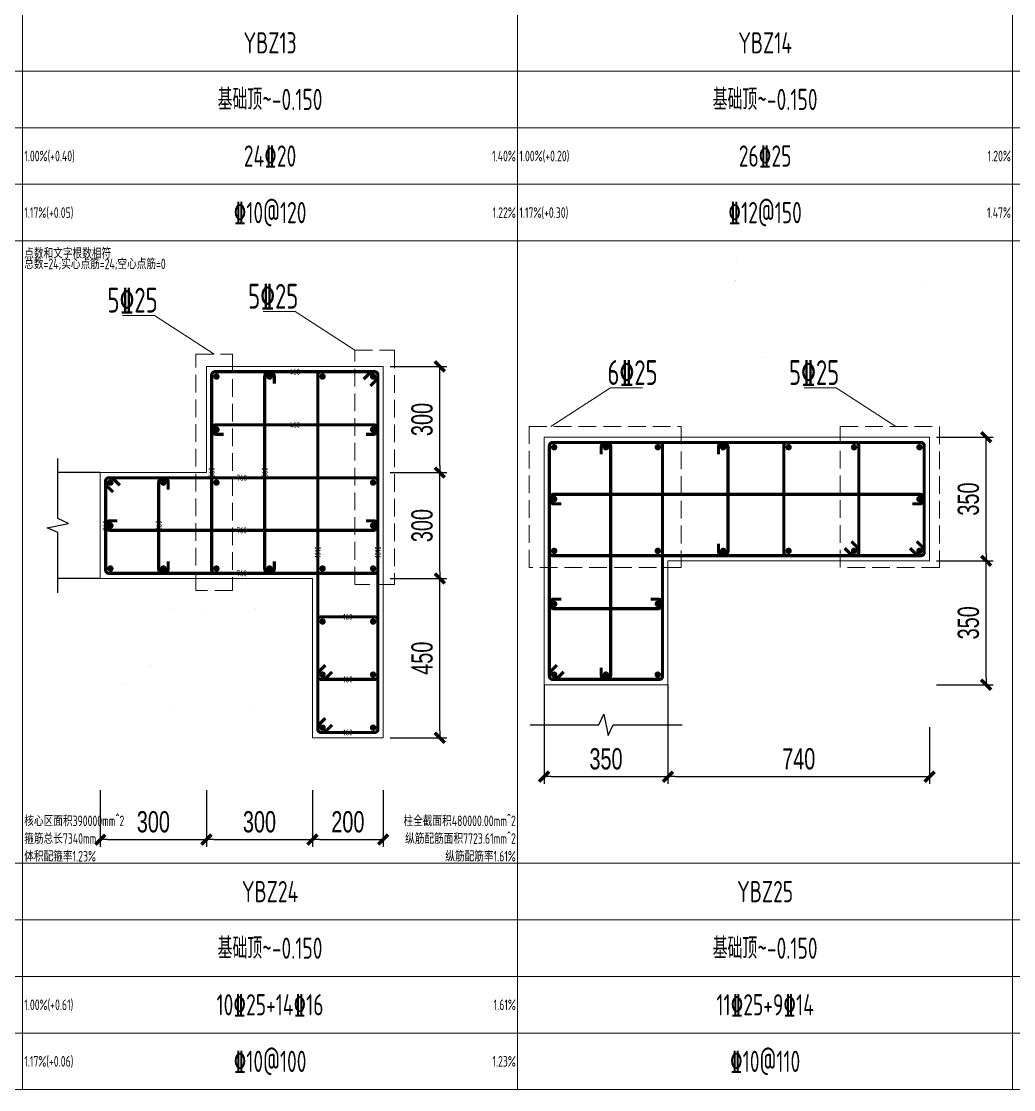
# Model space of a CAD drawing. Extents: x -129922 to 1190196, y -520662 to 139923.
# Drawn here: x 409931 to 423961, y -67297 to -52193 of the extents above; entities that cross this region are included whole.
import ezdxf
from ezdxf.enums import TextEntityAlignment as Align

# ---------------------------------------------------------------- set-up
doc = ezdxf.new("R2010")
doc.units = 0
doc.header["$LTSCALE"] = 1000
doc.header["$MEASUREMENT"] = 0
doc.linetypes.add('DASH', pattern=[0.35, 0.25, -0.1])
for name, color, linetype, lineweight in [('S-墙柱-编号', 4, 'Continuous', 20), ('S-大样-REIN', 1, 'Continuous', 20), ('S-大样-实线', 2, 'Continuous', 20), ('S-板-楼板负筋', 1, 'Continuous', 20), ('S-通用-TAB', 7, 'Continuous', 20)]:
    doc.layers.add(name, color=color, linetype=linetype, lineweight=lineweight)
for name, color, linetype in [('S-大样-实线-pdx', 7, 'Continuous'), ('z-计算配筋', 7, 'Continuous'), ('z-详图标注', 3, 'Continuous')]:
    doc.layers.add(name, color=color, linetype=linetype)
doc.layers.add('箍筋长度', color=3, linetype='Continuous', plot=False)
doc.layers.add('配箍校核', color=34, linetype='Continuous', plot=False)
doc.styles.add('BW_Dim', font='Bweng.shx', dxfattribs={"width": 0.7, "bigfont": 'hztxt.shx'})
doc.styles.add('BW_Rein', font='tssdeng.shx', dxfattribs={"width": 0.7, "bigfont": 'hztxt.shx'})
doc.styles.add('TSSD_Rein', font='tssdeng.shx', dxfattribs={"width": 0.7, "bigfont": 'hztxt.shx'})
doc.dimstyles.new('Cyz_20_100', dxfattribs={"dimtxt": 300, "dimasz": 100, "dimexe": 100, "dimexo": 100, "dimgap": 100, "dimtad": 1, "dimdec": 0, "dimlfac": 0.2, "dimzin": 0, "dimdsep": 46, "dimtxsty": 'BW_Dim', "dimblk": '_bwk', "dimcen": 0, "dimclrt": 7, "dimadec": 0, "dimazin": 0, "dimtfac": 1, "dimtdec": 0, "dimtix": 1, "dimtmove": 2, "dimatfit": 0, "dimfxl": 0, "dimtolj": 1, "dimtzin": 0, "dimarcsym": 0})

# ---------------------------------------------------------------- blocks, each defined once
blk = doc.blocks.new('_bwk')
blk.add_line((-1, 0), (0, 0))
at = {"const_width": 0.5}
blk.add_lwpolyline([(-0.7, -0.7), (0.7, 0.7)], dxfattribs=at)
blk = doc.blocks.new('*D813')
at = {"layer": 'Defpoints', "color": 0, "transparency": 16777216}
for p in [(415047, -60072), (415847, -60072), (415047, -62322)]:
    blk.add_point(p, dxfattribs=at)
at = {"layer": 'z-详图标注', "color": 0, "lineweight": -2, "transparency": 16777216}
for p, q in [((415147, -60072), (415947, -60072)), ((415847, -62222), (415847, -60172)), ((415147, -62322), (415947, -62322))]:
    blk.add_line(p, q, dxfattribs=at)
at = {"layer": 'z-详图标注', "color": 0, "lineweight": -2, "transparency": 16777216, "xscale": 100, "yscale": 100, "zscale": 100}
for p, rotation in [((415847, -60072), 90), ((415847, -62322), 270)]:
    blk.add_blockref('_bwk', p, dxfattribs=dict(at, rotation=rotation))
at = {"layer": 'z-详图标注', "color": 7, "transparency": 16777216, "insert": (415597, -61197), "char_height": 300, "attachment_point": 5, "rotation": 90, "style": 'BW_Dim'}
blk.add_mtext('\\A1;450', dxfattribs=at)
blk = doc.blocks.new('*D814')
at = {"layer": 'Defpoints', "color": 0, "transparency": 16777216}
for p in [(415047, -58572), (415847, -58572), (415047, -60072)]:
    blk.add_point(p, dxfattribs=at)
at = {"layer": 'z-详图标注', "color": 0, "lineweight": -2, "transparency": 16777216}
for p, q in [((415147, -58572), (415947, -58572)), ((415847, -59972), (415847, -58672)), ((415147, -60072), (415947, -60072))]:
    blk.add_line(p, q, dxfattribs=at)
at = {"layer": 'z-详图标注', "color": 0, "lineweight": -2, "transparency": 16777216, "xscale": 100, "yscale": 100, "zscale": 100}
for p, rotation in [((415847, -58572), 90), ((415847, -60072), 270)]:
    blk.add_blockref('_bwk', p, dxfattribs=dict(at, rotation=rotation))
at = {"layer": 'z-详图标注', "color": 7, "transparency": 16777216, "insert": (415597, -59322), "char_height": 300, "attachment_point": 5, "rotation": 90, "style": 'BW_Dim'}
blk.add_mtext('\\A1;300', dxfattribs=at)
blk = doc.blocks.new('*D815')
at = {"layer": 'Defpoints', "color": 0, "transparency": 16777216}
for p in [(415047, -57072), (415847, -57072), (415047, -58572)]:
    blk.add_point(p, dxfattribs=at)
at = {"layer": 'z-详图标注', "color": 0, "lineweight": -2, "transparency": 16777216}
for p, q in [((415147, -57072), (415947, -57072)), ((415847, -58472), (415847, -57172)), ((415147, -58572), (415947, -58572))]:
    blk.add_line(p, q, dxfattribs=at)
at = {"layer": 'z-详图标注', "color": 0, "lineweight": -2, "transparency": 16777216, "xscale": 100, "yscale": 100, "zscale": 100}
for p, rotation in [((415847, -57072), 90), ((415847, -58572), 270)]:
    blk.add_blockref('_bwk', p, dxfattribs=dict(at, rotation=rotation))
at = {"layer": 'z-详图标注', "color": 7, "transparency": 16777216, "insert": (415597, -57822), "char_height": 300, "attachment_point": 5, "rotation": 90, "style": 'BW_Dim'}
blk.add_mtext('\\A1;300', dxfattribs=at)
blk = doc.blocks.new('*D816')
at = {"layer": 'Defpoints', "color": 0, "transparency": 16777216}
for p in [(411047, -62962), (412547, -62962), (412547, -63762)]:
    blk.add_point(p, dxfattribs=at)
at = {"layer": 'z-详图标注', "color": 0, "lineweight": -2, "transparency": 16777216}
for p, q in [((411047, -63062), (411047, -63862)), ((412547, -63062), (412547, -63862)), ((411147, -63762), (412447, -63762))]:
    blk.add_line(p, q, dxfattribs=at)
at = {"layer": 'z-详图标注', "color": 0, "lineweight": -2, "transparency": 16777216, "xscale": 100, "yscale": 100, "zscale": 100, "rotation": 180}
blk.add_blockref('_bwk', (411047, -63762), dxfattribs=at)
at = {"layer": 'z-详图标注', "color": 0, "lineweight": -2, "transparency": 16777216, "xscale": 100, "yscale": 100, "zscale": 100}
blk.add_blockref('_bwk', (412547, -63762), dxfattribs=at)
at = {"layer": 'z-详图标注', "color": 7, "transparency": 16777216, "insert": (411797, -63512), "char_height": 300, "attachment_point": 5, "style": 'BW_Dim'}
blk.add_mtext('\\A1;300', dxfattribs=at)
blk = doc.blocks.new('*D817')
at = {"layer": 'Defpoints', "color": 0, "transparency": 16777216}
for p in [(412547, -62962), (414047, -62962), (414047, -63762)]:
    blk.add_point(p, dxfattribs=at)
at = {"layer": 'z-详图标注', "color": 0, "lineweight": -2, "transparency": 16777216}
for p, q in [((412547, -63062), (412547, -63862)), ((414047, -63062), (414047, -63862)), ((412647, -63762), (413947, -63762))]:
    blk.add_line(p, q, dxfattribs=at)
at = {"layer": 'z-详图标注', "color": 0, "lineweight": -2, "transparency": 16777216, "xscale": 100, "yscale": 100, "zscale": 100, "rotation": 180}
blk.add_blockref('_bwk', (412547, -63762), dxfattribs=at)
at = {"layer": 'z-详图标注', "color": 0, "lineweight": -2, "transparency": 16777216, "xscale": 100, "yscale": 100, "zscale": 100}
blk.add_blockref('_bwk', (414047, -63762), dxfattribs=at)
at = {"layer": 'z-详图标注', "color": 7, "transparency": 16777216, "insert": (413297, -63512), "char_height": 300, "attachment_point": 5, "style": 'BW_Dim'}
blk.add_mtext('\\A1;300', dxfattribs=at)
blk = doc.blocks.new('*D818')
at = {"layer": 'Defpoints', "color": 0, "transparency": 16777216}
for p in [(414047, -62962), (415047, -62962), (415047, -63762)]:
    blk.add_point(p, dxfattribs=at)
at = {"layer": 'z-详图标注', "color": 0, "lineweight": -2, "transparency": 16777216}
for p, q in [((414047, -63062), (414047, -63862)), ((415047, -63062), (415047, -63862)), ((414147, -63762), (414947, -63762))]:
    blk.add_line(p, q, dxfattribs=at)
at = {"layer": 'z-详图标注', "color": 0, "lineweight": -2, "transparency": 16777216, "xscale": 100, "yscale": 100, "zscale": 100, "rotation": 180}
blk.add_blockref('_bwk', (414047, -63762), dxfattribs=at)
at = {"layer": 'z-详图标注', "color": 0, "lineweight": -2, "transparency": 16777216, "xscale": 100, "yscale": 100, "zscale": 100}
blk.add_blockref('_bwk', (415047, -63762), dxfattribs=at)
at = {"layer": 'z-详图标注', "color": 7, "transparency": 16777216, "insert": (414547, -63512), "char_height": 300, "attachment_point": 5, "style": 'BW_Dim'}
blk.add_mtext('\\A1;200', dxfattribs=at)
blk = doc.blocks.new('*D819')
at = {"layer": 'Defpoints', "color": 0, "transparency": 16777216}
for p in [(422772, -59822), (423572, -59822), (422772, -61572)]:
    blk.add_point(p, dxfattribs=at)
at = {"layer": 'z-详图标注', "color": 0, "lineweight": -2, "transparency": 16777216}
for p, q in [((422872, -59822), (423672, -59822)), ((423572, -61472), (423572, -59922)), ((422872, -61572), (423672, -61572))]:
    blk.add_line(p, q, dxfattribs=at)
at = {"layer": 'z-详图标注', "color": 0, "lineweight": -2, "transparency": 16777216, "xscale": 100, "yscale": 100, "zscale": 100}
for p, rotation in [((423572, -59822), 90), ((423572, -61572), 270)]:
    blk.add_blockref('_bwk', p, dxfattribs=dict(at, rotation=rotation))
at = {"layer": 'z-详图标注', "color": 7, "transparency": 16777216, "insert": (423322, -60697), "char_height": 300, "attachment_point": 5, "rotation": 90, "style": 'BW_Dim'}
blk.add_mtext('\\A1;350', dxfattribs=at)
blk = doc.blocks.new('*D820')
at = {"layer": 'Defpoints', "color": 0, "transparency": 16777216}
for p in [(422772, -58072), (423572, -58072), (422772, -59822)]:
    blk.add_point(p, dxfattribs=at)
at = {"layer": 'z-详图标注', "color": 0, "lineweight": -2, "transparency": 16777216}
for p, q in [((422872, -58072), (423672, -58072)), ((423572, -59722), (423572, -58172)), ((422872, -59822), (423672, -59822))]:
    blk.add_line(p, q, dxfattribs=at)
at = {"layer": 'z-详图标注', "color": 0, "lineweight": -2, "transparency": 16777216, "xscale": 100, "yscale": 100, "zscale": 100}
for p, rotation in [((423572, -58072), 90), ((423572, -59822), 270)]:
    blk.add_blockref('_bwk', p, dxfattribs=dict(at, rotation=rotation))
at = {"layer": 'z-详图标注', "color": 7, "transparency": 16777216, "insert": (423322, -58947), "char_height": 300, "attachment_point": 5, "rotation": 90, "style": 'BW_Dim'}
blk.add_mtext('\\A1;350', dxfattribs=at)
blk = doc.blocks.new('*D821')
at = {"layer": 'Defpoints', "color": 0, "transparency": 16777216}
for p in [(417322, -62072), (419072, -62072), (419072, -62872)]:
    blk.add_point(p, dxfattribs=at)
at = {"layer": 'z-详图标注', "color": 0, "lineweight": -2, "transparency": 16777216}
for p, q in [((417322, -62172), (417322, -62972)), ((419072, -62172), (419072, -62972)), ((417422, -62872), (418972, -62872))]:
    blk.add_line(p, q, dxfattribs=at)
at = {"layer": 'z-详图标注', "color": 0, "lineweight": -2, "transparency": 16777216, "xscale": 100, "yscale": 100, "zscale": 100, "rotation": 180}
blk.add_blockref('_bwk', (417322, -62872), dxfattribs=at)
at = {"layer": 'z-详图标注', "color": 0, "lineweight": -2, "transparency": 16777216, "xscale": 100, "yscale": 100, "zscale": 100}
blk.add_blockref('_bwk', (419072, -62872), dxfattribs=at)
at = {"layer": 'z-详图标注', "color": 7, "transparency": 16777216, "insert": (418197, -62622), "char_height": 300, "attachment_point": 5, "style": 'BW_Dim'}
blk.add_mtext('\\A1;350', dxfattribs=at)
blk = doc.blocks.new('*D822')
at = {"layer": 'Defpoints', "color": 0, "transparency": 16777216}
for p in [(419072, -62072), (422772, -62072), (422772, -62872)]:
    blk.add_point(p, dxfattribs=at)
at = {"layer": 'z-详图标注', "color": 0, "lineweight": -2, "transparency": 16777216}
for p, q in [((419072, -62172), (419072, -62972)), ((422772, -62172), (422772, -62972)), ((419172, -62872), (422672, -62872))]:
    blk.add_line(p, q, dxfattribs=at)
at = {"layer": 'z-详图标注', "color": 0, "lineweight": -2, "transparency": 16777216, "xscale": 100, "yscale": 100, "zscale": 100, "rotation": 180}
blk.add_blockref('_bwk', (419072, -62872), dxfattribs=at)
at = {"layer": 'z-详图标注', "color": 0, "lineweight": -2, "transparency": 16777216, "xscale": 100, "yscale": 100, "zscale": 100}
blk.add_blockref('_bwk', (422772, -62872), dxfattribs=at)
at = {"layer": 'z-详图标注', "color": 7, "transparency": 16777216, "insert": (420922, -62622), "char_height": 300, "attachment_point": 5, "style": 'BW_Dim'}
blk.add_mtext('\\A1;740', dxfattribs=at)

msp = doc.modelspace()

# ---------------------------------------------------------------- linework, layer by layer
at = {"layer": 'S-墙柱-编号'}
for points in [[(414644.8, -56844.2), (413802.8, -56296.7), (413349.3, -56296.7)], [(412655.6, -56899.7), (411813.6, -56352.2), (411360.1, -56352.2)], [(417419.1, -57923.2), (418261.1, -57375.7), (418714.6, -57375.7)], [(422292.8, -57923.2), (421450.8, -57375.7), (420997.3, -57375.7)]]:
    msp.add_lwpolyline(points, dxfattribs=at)
at = {"layer": 'S-墙柱-编号', "linetype": 'DASH'}
for points in [[(412396.8, -56899.7), (412914.3, -56899.7), (412914.3, -60238.7), (412396.8, -60238.7)], [(414644.8, -56844.2), (415208.8, -56844.2), (415208.8, -60154.2), (414644.8, -60154.2)], [(417110.3, -57923.2), (419260.3, -57923.2), (419260.3, -59914.2), (417110.3, -59914.2)], [(421510.3, -57923.2), (422910.3, -57923.2), (422910.3, -59914.2), (421510.3, -59914.2)]]:
    msp.add_lwpolyline(points, close=True, dxfattribs=at)
at = {"layer": 'S-大样-REIN', "const_width": 45}
for points in [[(412666.7, -57214.4, 1), (412711.7, -57214.4, 1)], [(413416.7, -57214.4, 1), (413461.7, -57214.4, 1)], [(414166.7, -57214.4, 1), (414211.7, -57214.4, 1)], [(414881.7, -57214.4, 1), (414926.7, -57214.4, 1)], [(412666.7, -57964.4, 1), (412711.7, -57964.4, 1)], [(414881.7, -57964.4, 1), (414926.7, -57964.4, 1)], [(417441.7, -58214.4, 1), (417486.7, -58214.4, 1)], [(418174.2, -58214.4, 1), (418219.2, -58214.4, 1)], [(418906.7, -58214.4, 1), (418951.7, -58214.4, 1)], [(419831.7, -58214.4, 1), (419876.7, -58214.4, 1)], [(420756.7, -58214.4, 1), (420801.7, -58214.4, 1)], [(421681.7, -58214.4, 1), (421726.7, -58214.4, 1)], [(422606.7, -58214.4, 1), (422651.7, -58214.4, 1)], [(411166.7, -58714.4, 1), (411211.7, -58714.4, 1)], [(411916.7, -58714.4, 1), (411961.7, -58714.4, 1)], [(412666.7, -58714.4, 1), (412711.7, -58714.4, 1)], [(414881.7, -58714.4, 1), (414926.7, -58714.4, 1)], [(417441.7, -58946.9, 1), (417486.7, -58946.9, 1)], [(422606.7, -58946.9, 1), (422651.7, -58946.9, 1)], [(411166.7, -59321.9, 1), (411211.7, -59321.9, 1)], [(414881.7, -59321.9, 1), (414926.7, -59321.9, 1)], [(417441.7, -59679.4, 1), (417486.7, -59679.4, 1)], [(418906.7, -59679.4, 1), (418951.7, -59679.4, 1)], [(419831.7, -59679.4, 1), (419876.7, -59679.4, 1)], [(420756.7, -59679.4, 1), (420801.7, -59679.4, 1)], [(421681.7, -59679.4, 1), (421726.7, -59679.4, 1)], [(422606.7, -59679.4, 1), (422651.7, -59679.4, 1)], [(411166.7, -59929.4, 1), (411211.7, -59929.4, 1)], [(411916.7, -59929.4, 1), (411961.7, -59929.4, 1)], [(412666.7, -59929.4, 1), (412711.7, -59929.4, 1)], [(413416.7, -59929.4, 1), (413461.7, -59929.4, 1)], [(414166.7, -59929.4, 1), (414211.7, -59929.4, 1)], [(414881.7, -59929.4, 1), (414926.7, -59929.4, 1)], [(417441.7, -60429.4, 1), (417486.7, -60429.4, 1)], [(418906.7, -60429.4, 1), (418951.7, -60429.4, 1)], [(414166.7, -60679.4, 1), (414211.7, -60679.4, 1)], [(414881.7, -60679.4, 1), (414926.7, -60679.4, 1)], [(414166.7, -61429.4, 1), (414211.7, -61429.4, 1)], [(414881.7, -61429.4, 1), (414926.7, -61429.4, 1)], [(417441.7, -61429.4, 1), (417486.7, -61429.4, 1)], [(418174.2, -61429.4, 1), (418219.2, -61429.4, 1)], [(418906.7, -61429.4, 1), (418951.7, -61429.4, 1)], [(414166.7, -62179.4, 1), (414211.7, -62179.4, 1)], [(414881.7, -62179.4, 1), (414926.7, -62179.4, 1)]]:
    msp.add_lwpolyline(points, format="xyb", close=True, dxfattribs=at)
at = {"layer": 'S-大样-实线'}
for points in [[(414046.7, -60071.9), (414046.7, -62321.9), (415046.7, -62321.9), (415046.7, -57071.9), (412546.7, -57071.9), (412546.7, -58571.9), (411046.7, -58571.9), (411046.7, -60071.9)], [(419071.7, -59821.9), (422771.7, -59821.9), (422771.7, -58071.9), (417321.7, -58071.9), (417321.7, -61571.9), (419071.7, -61571.9)]]:
    msp.add_lwpolyline(points, close=True, dxfattribs=at)
at = {"layer": 'S-大样-实线-pdx'}
for points in [[(410446.7, -60271.9), (410446.7, -59421.9), (410296.7, -59351.9), (410596.7, -59291.9), (410446.7, -59221.9), (410446.7, -58371.9)], [(411046.7, -58571.9), (410446.7, -58571.9)], [(411046.7, -60071.9), (410446.7, -60071.9)], [(417321.7, -61571.9), (417321.7, -62171.9)], [(419071.7, -61571.9), (419071.7, -62171.9)], [(417122.6, -62137.9), (418097.1, -62137.9), (418167.1, -61987.9), (418227.1, -62287.9), (418297.1, -62137.9), (419271.7, -62137.9)]]:
    msp.add_lwpolyline(points, dxfattribs=at)
at = {"layer": 'S-板-楼板负筋'}
for points, const_width in [([(420450.4, -55493.2), (420450.4, -55443.2, -1), (420517.9, -55443.2), (420517.9, -56925.7, -1), (420450.4, -56925.7), (420450.4, -56875.7)], 0.1), ([(421279.2, -55493.2), (421279.2, -55443.2, -1), (421346.7, -55443.2), (421346.7, -56175.7, -1), (421279.2, -56175.7), (421279.2, -56125.7)], 0.1), ([(422171, -56156.5), (422216.9, -56202.4, 0.1989124), (422233.9, -56209.4), (422247.7, -56209.4, 0.4142136), (422271.7, -56185.4), (422271.7, -55433.4, 0.4142136), (422247.7, -55409.4), (421765.7, -55409.4, 0.4142136), (421741.7, -55433.4), (421741.7, -56185.4, 0.4142136), (421765.7, -56209.4), (422247.7, -56209.4, 0.4142136), (422271.7, -56185.4), (422271.7, -56171.7, 0.1989124), (422264.7, -56154.7), (422218.7, -56108.7)], 0.1), ([(420128.7, -57037.7), (420082.7, -57083.7, -0.1989124), (420065.7, -57090.7), (420051.9, -57090.7, -0.4142136), (420027.9, -57066.7), (420027.9, -55564.7, -0.4142136), (420051.9, -55540.7), (420803.9, -55540.7, -0.4142136), (420827.9, -55564.7), (420827.9, -57066.7, -0.4142136), (420803.9, -57090.7), (420051.9, -57090.7, -0.4142136), (420027.9, -57066.7), (420027.9, -57052.9, -0.1989124), (420035, -57035.9), (420080.9, -56990)], 0.1), ([(422681.2, -56183.7), (422727.2, -56229.7, -0.1989124), (422734.2, -56246.7), (422734.2, -56260.4, -0.4142136), (422710.2, -56284.4), (420108.2, -56284.4, -0.4142136), (420084.2, -56260.4), (420084.2, -55508.4, -0.4142136), (420108.2, -55484.4), (422710.2, -55484.4, -0.4142136), (422734.2, -55508.4), (422734.2, -56260.4, -0.4142136), (422710.2, -56284.4), (422696.4, -56284.4, -0.1989124), (422679.4, -56277.4), (422633.5, -56231.5)], 0.1), ([(420092.9, -55918.2), (420042.9, -55918.2, -1), (420042.9, -55850.7), (422625.4, -55850.7, -1), (422625.4, -55918.2), (422575.4, -55918.2)], 0.1), ([(420875.4, -56591.9), (420925.4, -56591.9, -1), (420925.4, -56659.4), (420192.9, -56659.4, -1), (420192.9, -56591.9), (420242.9, -56591.9)], 0.1), ([(414770.2, -57252.9), (414862.2, -57161, -0.1989124), (414896.1, -57146.9), (414923.7, -57146.9, -0.4142136), (414971.7, -57194.9), (414971.7, -59948.9, -0.4142136), (414923.7, -59996.9), (412669.7, -59996.9, -0.4142136), (412621.7, -59948.9), (412621.7, -57194.9, -0.4142136), (412669.7, -57146.9), (414923.7, -57146.9, -0.4142136), (414971.7, -57194.9), (414971.7, -57222.5, -0.1989124), (414957.6, -57256.5), (414865.7, -57348.4)], 45), ([(413506.7, -59829.4), (413506.7, -59929.4, -1), (413371.7, -59929.4), (413371.7, -57214.4, -1), (413506.7, -57214.4), (413506.7, -57314.4)], 45), ([(414323.1, -62141), (414231.2, -62232.9, -0.1989124), (414197.3, -62246.9), (414169.7, -62246.9, -0.4142136), (414121.7, -62198.9), (414121.7, -57194.9, -0.4142136), (414169.7, -57146.9), (414923.7, -57146.9, -0.4142136), (414971.7, -57194.9), (414971.7, -62198.9, -0.4142136), (414923.7, -62246.9), (414169.7, -62246.9, -0.4142136), (414121.7, -62198.9), (414121.7, -62171.4, -0.1989124), (414135.7, -62137.4), (414227.7, -62045.5)], 45), ([(412789.2, -58031.9), (412689.2, -58031.9, -1), (412689.2, -57896.9), (414904.2, -57896.9, -1), (414904.2, -58031.9), (414804.2, -58031.9)], 45), ([(417598.1, -61391), (417506.2, -61482.9, -0.1989124), (417472.3, -61496.9), (417444.7, -61496.9, -0.4142136), (417396.7, -61448.9), (417396.7, -58194.9, -0.4142136), (417444.7, -58146.9), (418948.7, -58146.9, -0.4142136), (418996.7, -58194.9), (418996.7, -61448.9, -0.4142136), (418948.7, -61496.9), (417444.7, -61496.9, -0.4142136), (417396.7, -61448.9), (417396.7, -61421.4, -0.1989124), (417410.7, -61387.4), (417502.7, -61295.5)], 45), ([(422590.7, -59545.5), (422682.6, -59637.4, -0.1989124), (422696.7, -59671.4), (422696.7, -59698.9, -0.4142136), (422648.7, -59746.9), (417444.7, -59746.9, -0.4142136), (417396.7, -59698.9), (417396.7, -58194.9, -0.4142136), (417444.7, -58146.9), (422648.7, -58146.9, -0.4142136), (422696.7, -58194.9), (422696.7, -59698.9, -0.4142136), (422648.7, -59746.9), (422621.1, -59746.9, -0.1989124), (422587.2, -59732.9), (422495.2, -59641)], 45), ([(418129.2, -58314.4), (418129.2, -58214.4, -1), (418264.2, -58214.4), (418264.2, -61429.4, -1), (418129.2, -61429.4), (418129.2, -61329.4)], 45), ([(419786.7, -58314.4), (419786.7, -58214.4, -1), (419921.7, -58214.4), (419921.7, -59679.4, -1), (419786.7, -59679.4), (419786.7, -59579.4)], 45), ([(421570.2, -59641), (421662.2, -59732.9, 0.1989124), (421696.1, -59746.9), (421723.7, -59746.9, 0.4142136), (421771.7, -59698.9), (421771.7, -58194.9, 0.4142136), (421723.7, -58146.9), (420759.7, -58146.9, 0.4142136), (420711.7, -58194.9), (420711.7, -59698.9, 0.4142136), (420759.7, -59746.9), (421723.7, -59746.9, 0.4142136), (421771.7, -59698.9), (421771.7, -59671.4, 0.1989124), (421757.6, -59637.4), (421665.7, -59545.5)], 45), ([(411227.7, -58848.4), (411135.7, -58756.5, -0.1989124), (411121.7, -58722.5), (411121.7, -58694.9, -0.4142136), (411169.7, -58646.9), (414923.7, -58646.9, -0.4142136), (414971.7, -58694.9), (414971.7, -59948.9, -0.4142136), (414923.7, -59996.9), (411169.7, -59996.9, -0.4142136), (411121.7, -59948.9), (411121.7, -58694.9, -0.4142136), (411169.7, -58646.9), (411197.3, -58646.9, -0.1989124), (411231.2, -58661), (411323.1, -58752.9)], 45), ([(412006.7, -59829.4), (412006.7, -59929.4, -1), (411871.7, -59929.4), (411871.7, -58714.4, -1), (412006.7, -58714.4), (412006.7, -58814.4)], 45), ([(417564.2, -59014.4), (417464.2, -59014.4, -1), (417464.2, -58879.4), (422629.2, -58879.4, -1), (422629.2, -59014.4), (422529.2, -59014.4)], 45), ([(414804.2, -59254.4), (414904.2, -59254.4, -1), (414904.2, -59389.4), (411189.2, -59389.4, -1), (411189.2, -59254.4), (411289.2, -59254.4)], 45), ([(418829.2, -60361.9), (418929.2, -60361.9, -1), (418929.2, -60496.9), (417464.2, -60496.9, -1), (417464.2, -60361.9), (417564.2, -60361.9)], 45), ([(413152.9, -60536.4), (413198.9, -60490.5, -0.1989124), (413215.8, -60483.4), (413229.6, -60483.4, -0.4142136), (413253.6, -60507.4), (413253.6, -61884.4, -0.4142136), (413229.6, -61908.4), (412102.6, -61908.4, -0.4142136), (412078.6, -61884.4), (412078.6, -60507.4, -0.4142136), (412102.6, -60483.4), (413229.6, -60483.4, -0.4142136), (413253.6, -60507.4), (413253.6, -60521.2, -0.1989124), (413246.6, -60538.2), (413200.6, -60584.1)], 0.1), ([(412521.1, -61899.7), (412521.1, -61949.7, -1), (412453.6, -61949.7), (412453.6, -60592.2, -1), (412521.1, -60592.2), (412521.1, -60642.2)], 0.1), ([(412873.1, -63036.7), (412827.1, -63082.6, -0.1989124), (412810.2, -63089.7), (412796.4, -63089.7, -0.4142136), (412772.4, -63065.7), (412772.4, -60563.7, -0.4142136), (412796.4, -60539.7), (413173.4, -60539.7, -0.4142136), (413197.4, -60563.7), (413197.4, -63065.7, -0.4142136), (413173.4, -63089.7), (412796.4, -63089.7, -0.4142136), (412772.4, -63065.7), (412772.4, -63051.9, -0.1989124), (412779.4, -63034.9), (412825.4, -62989)], 0.1), ([(414227.7, -61295.5), (414135.7, -61387.4, 0.1989124), (414121.7, -61421.4), (414121.7, -61448.9, 0.4142136), (414169.7, -61496.9), (414923.7, -61496.9, 0.4142136), (414971.7, -61448.9), (414971.7, -60659.9, 0.4142136), (414923.7, -60611.9), (414169.7, -60611.9, 0.4142136), (414121.7, -60659.9), (414121.7, -61448.9, 0.4142136), (414169.7, -61496.9), (414197.3, -61496.9, 0.1989124), (414231.2, -61482.9), (414323.1, -61391)], 45), ([(412087.4, -60925.9), (412037.4, -60925.9, -1), (412037.4, -60858.4), (413144.9, -60858.4, -1), (413144.9, -60925.9), (413094.9, -60925.9)], 0.1), ([(411325.4, -61277.9), (411279.4, -61231.9, -0.1989124), (411272.4, -61215), (411272.4, -61201.2, -0.4142136), (411296.4, -61177.2), (413173.4, -61177.2, -0.4142136), (413197.4, -61201.2), (413197.4, -61828.2, -0.4142136), (413173.4, -61852.2), (411296.4, -61852.2, -0.4142136), (411272.4, -61828.2), (411272.4, -61201.2, -0.4142136), (411296.4, -61177.2), (411310.2, -61177.2, -0.1989124), (411327.1, -61184.2), (411373.1, -61230.2)], 0.1), ([(411771.1, -61899.7), (411771.1, -61949.7, -1), (411703.6, -61949.7), (411703.6, -61342.2, -1), (411771.1, -61342.2), (411771.1, -61392.2)], 0.1), ([(413244.9, -61537.2), (413294.9, -61537.2, -1), (413294.9, -61604.7), (411437.4, -61604.7, -1), (411437.4, -61537.2), (411487.4, -61537.2)], 0.1), ([(412956.6, -62557.7), (412910.7, -62603.7, 0.1989124), (412903.6, -62620.6), (412903.6, -62634.4, 0.4142136), (412927.6, -62658.4), (413304.6, -62658.4, 0.4142136), (413328.6, -62634.4), (413328.6, -62239.9, 0.4142136), (413304.6, -62215.9), (412927.6, -62215.9, 0.4142136), (412903.6, -62239.9), (412903.6, -62634.4, 0.4142136), (412927.6, -62658.4), (412941.4, -62658.4, 0.1989124), (412958.4, -62651.4), (413004.4, -62605.4)], 0.1)]:
    msp.add_lwpolyline(points, format="xyb", dxfattribs=dict(at, const_width=const_width))
at = {"layer": 'S-通用-TAB'}
for points in [[(402946.7, -55296.9), (402946.7, -43296.9), (409946.7, -43296.9), (409946.7, -55296.9), (402946.7, -55296.9), (402946.7, -52096.9), (409946.7, -52096.9), (409946.7, -52896.9), (402946.7, -52896.9), (402946.7, -53696.9), (409946.7, -53696.9), (409946.7, -54496.9), (402946.7, -54496.9), (402946.7, -55296.9)], [(409946.7, -55296.9), (409946.7, -43296.9), (416946.7, -43296.9), (416946.7, -55296.9), (409946.7, -55296.9), (409946.7, -52096.9), (416946.7, -52096.9), (416946.7, -52896.9), (409946.7, -52896.9), (409946.7, -53696.9), (416946.7, -53696.9), (416946.7, -54496.9), (409946.7, -54496.9), (409946.7, -55296.9)], [(416946.7, -55296.9), (416946.7, -43296.9), (423946.7, -43296.9), (423946.7, -55296.9), (416946.7, -55296.9), (416946.7, -52096.9), (423946.7, -52096.9), (423946.7, -52896.9), (416946.7, -52896.9), (416946.7, -53696.9), (423946.7, -53696.9), (423946.7, -54496.9), (416946.7, -54496.9), (416946.7, -55296.9)], [(423946.7, -55296.9), (423946.7, -43296.9), (430946.7, -43296.9), (430946.7, -55296.9), (423946.7, -55296.9), (423946.7, -52096.9), (430946.7, -52096.9), (430946.7, -52896.9), (423946.7, -52896.9), (423946.7, -53696.9), (430946.7, -53696.9), (430946.7, -54496.9), (423946.7, -54496.9), (423946.7, -55296.9)], [(402946.7, -67296.9), (402946.7, -55296.9), (409946.7, -55296.9), (409946.7, -67296.9), (402946.7, -67296.9), (402946.7, -64096.9), (409946.7, -64096.9), (409946.7, -64896.9), (402946.7, -64896.9), (402946.7, -65696.9), (409946.7, -65696.9), (409946.7, -66496.9), (402946.7, -66496.9), (402946.7, -67296.9)], [(409946.7, -67296.9), (409946.7, -55296.9), (416946.7, -55296.9), (416946.7, -67296.9), (409946.7, -67296.9), (409946.7, -64096.9), (416946.7, -64096.9), (416946.7, -64896.9), (409946.7, -64896.9), (409946.7, -65696.9), (416946.7, -65696.9), (416946.7, -66496.9), (409946.7, -66496.9), (409946.7, -67296.9)], [(416946.7, -67296.9), (416946.7, -55296.9), (423946.7, -55296.9), (423946.7, -67296.9), (416946.7, -67296.9), (416946.7, -64096.9), (423946.7, -64096.9), (423946.7, -64896.9), (416946.7, -64896.9), (416946.7, -65696.9), (423946.7, -65696.9), (423946.7, -66496.9), (416946.7, -66496.9), (416946.7, -67296.9)], [(423946.7, -67296.9), (423946.7, -55296.9), (430946.7, -55296.9), (430946.7, -67296.9), (423946.7, -67296.9), (423946.7, -64096.9), (430946.7, -64096.9), (430946.7, -64896.9), (423946.7, -64896.9), (423946.7, -65696.9), (430946.7, -65696.9), (430946.7, -66496.9), (423946.7, -66496.9), (423946.7, -67296.9)]]:
    msp.add_lwpolyline(points, dxfattribs=at)

# ---------------------------------------------------------------- texts
at = {"layer": 'S-墙柱-编号', "style": 'TSSD_Rein', "width": 0.7}
for s, p in [('5\x8425', (411502.6, -56134.6)), ('5\x8425', (413491.8, -56079.1)), ('6\x8425', (418572.1, -57158.1)), ('5\x8425', (421139.8, -57158.1))]:
    msp.add_text(s, height=350, dxfattribs=at).set_placement(p, align=Align.MIDDLE_CENTER)
at = {"layer": 'z-计算配筋', "color": 3, "style": 'BW_Rein', "width": 0.7}
for s, p in [('YBZ13', (413446.7, -52496.9)), ('YBZ14', (420446.7, -52496.9)), ('YBZ24', (413446.7, -64496.9)), ('YBZ25', (420446.7, -64496.9))]:
    msp.add_text(s, height=300, dxfattribs=at).set_placement(p, align=Align.MIDDLE_CENTER)
at = {"layer": 'z-计算配筋', "style": 'BW_Rein', "width": 0.7}
for s, p in [('基础顶~-0.150', (413446.7, -53296.9)), ('基础顶~-0.150', (420446.7, -53296.9)), ('24\x8420', (413446.7, -54096.9)), ('26\x8425', (420446.7, -54096.9)), ('\x8410@120', (413446.7, -54896.9)), ('\x8412@150', (420446.7, -54896.9)), ('基础顶~-0.150', (413446.7, -65296.9)), ('基础顶~-0.150', (420446.7, -65296.9)), ('10\x8425+14\x8416', (413446.7, -66096.9)), ('11\x8425+9\x8414', (420446.7, -66096.9)), ('\x8410@100', (413446.7, -66896.9)), ('\x8410@110', (420446.7, -66896.9))]:
    msp.add_text(s, height=300, dxfattribs=at).set_placement(p, align=Align.MIDDLE_CENTER)
at = {"layer": '箍筋长度', "style": 'BW_Rein', "width": 0.7}
for s, p in [('460', (413796.7, -57146.9)), ('460', (413796.7, -57896.9)), ('760', (413046.7, -58646.9)), ('760', (413046.7, -59389.4)), ('760', (413046.7, -59996.9)), ('160', (414546.7, -60611.9)), ('160', (414546.7, -61496.9)), ('160', (414546.7, -62246.9))]:
    msp.add_text(s, height=85, dxfattribs=at).set_placement(p, align=Align.MIDDLE_CENTER)
for s, p in [('560', (412621.7, -58571.9)), ('560', (413371.7, -58571.9)), ('260', (411121.7, -59321.9)), ('260', (411871.7, -59321.9)), ('1010', (414121.7, -59696.9)), ('1010', (414971.7, -59696.9))]:
    msp.add_text(s, height=85, rotation=90, dxfattribs=at).set_placement(p, align=Align.MIDDLE_CENTER)
at = {"layer": '配箍校核', "style": 'BW_Rein', "width": 0.7}
for s, p in [('1.00%(+0.40)', (409971.7, -54096.9)), ('1.00%(+0.20)', (416971.7, -54096.9)), ('1.17%(+0.05)', (409971.7, -54896.9)), ('1.17%(+0.30)', (416971.7, -54896.9)), ('1.00%(+0.61)', (409971.7, -66096.9)), ('1.17%(+0.06)', (409971.7, -66896.9))]:
    msp.add_text(s, height=150, dxfattribs=at).set_placement(p, align=Align.MIDDLE_LEFT)
for s, p in [('1.40%', (416921.7, -54096.9)), ('1.20%', (423921.7, -54096.9)), ('1.22%', (416921.7, -54896.9)), ('1.47%', (423921.7, -54896.9)), ('1.61%', (416921.7, -66096.9)), ('1.23%', (416921.7, -66896.9))]:
    msp.add_text(s, height=150, dxfattribs=at).set_placement(p, align=Align.MIDDLE_RIGHT)
for s, p in [('点数和文字根数相符', (409971.7, -55546.9)), ('总数=24;实心点筋=24;空心点筋=0', (409971.7, -55696.9)), ('核心区面积390000mm^ 2', (409971.7, -63571.9)), ('箍筋总长7340mm', (409971.7, -63821.9)), ('体积配箍率1.23%', (409971.7, -64071.9))]:
    msp.add_text(s, height=150, dxfattribs=at).set_placement(p)
for s, p in [('柱全截面积480000.00mm^ 2', (416921.7, -63571.9)), ('纵筋配筋面积7723.61mm^ 2', (416921.7, -63821.9)), ('纵筋配筋率1.61%', (416921.7, -64071.9))]:
    msp.add_text(s, height=150, dxfattribs=at).set_placement(p, align=Align.RIGHT)

# ---------------------------------------------------------------- dimensions: what is measured, and where the dimension line sits
at = {"layer": 'z-详图标注'}
for base, p1, p2, picture, middle in [((415846.7, -57071.9), (415046.7, -58571.9), (415046.7, -57071.9), '*D815', (415596.7, -57821.9)), ((423571.7, -58071.9), (422771.7, -59821.9), (422771.7, -58071.9), '*D820', (423321.7, -58946.9)), ((415846.7, -58571.9), (415046.7, -60071.9), (415046.7, -58571.9), '*D814', (415596.7, -59321.9)), ((423571.7, -59821.9), (422771.7, -61571.9), (422771.7, -59821.9), '*D819', (423321.7, -60696.9)), ((415846.7, -60071.9), (415046.7, -62321.9), (415046.7, -60071.9), '*D813', (415596.7, -61196.9))]:
    dim = msp.add_linear_dim(base=base, p1=p1, p2=p2, angle=90, dimstyle='Cyz_20_100', dxfattribs=at)
    dim.commit()
    dim.dimension.update_dxf_attribs({"geometry": picture, "text_midpoint": middle})
for base, p1, p2, picture, middle in [((419071.7, -62872.4), (417321.7, -62072.4), (419071.7, -62072.4), '*D821', (418196.7, -62622.4)), ((422771.7, -62872.4), (419071.7, -62072.4), (422771.7, -62072.4), '*D822', (420921.7, -62622.4)), ((412546.7, -63762.4), (411046.7, -62962.4), (412546.7, -62962.4), '*D816', (411796.7, -63512.4)), ((414046.7, -63762.4), (412546.7, -62962.4), (414046.7, -62962.4), '*D817', (413296.7, -63512.4)), ((415046.7, -63762.4), (414046.7, -62962.4), (415046.7, -62962.4), '*D818', (414546.7, -63512.4))]:
    dim = msp.add_linear_dim(base=base, p1=p1, p2=p2, dimstyle='Cyz_20_100', dxfattribs=at)
    dim.commit()
    dim.dimension.update_dxf_attribs({"geometry": picture, "text_midpoint": middle})

doc.saveas('drawing.dxf')
